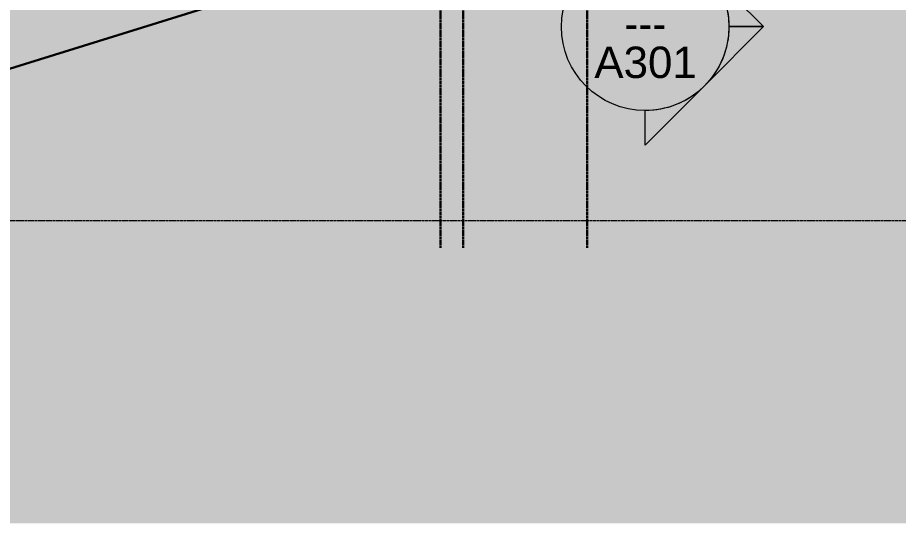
# Model space of a CAD drawing. Header units: inches. Extents: x -4168 to 4202, y -264 to 629.
# Drawn here: x 2058.1 to 2310.4, y -238.8 to -93.8 of the extents above; entities that cross this region are included whole.
import ezdxf

# ---------------------------------------------------------------- set-up
doc = ezdxf.new("R2010")
doc.units = ezdxf.units.IN
doc.header["$MEASUREMENT"] = 0
doc.linetypes.add('Grid Line 1_2_', pattern=[0.875, 0.5, -0.125, 0.125, -0.125])
doc.linetypes.add('Grid Line 1_2__2_', pattern=[0.875, 0.5, -0.125, 0.125, -0.125])
for name, color, linetype, lineweight in [('0-5', 90, 'Continuous', 5), ('A-FLOR-LEVL-1', 51, 'Grid Line 1_2_', 9), ('C-TOPO-1', 252, 'Continuous', 9), ('G-ANNO-SYMB', 111, 'Continuous', 9), ('G-ANNO-TEXT', 231, 'Continuous', 30), ('S-GRID-1', 1, 'Grid Line 1_2__2_', 30)]:
    doc.layers.add(name, color=color, linetype=linetype, lineweight=lineweight)
doc.styles.add('Arial', font='arial.ttf', dxfattribs={"height": 9})
doc.styles.add('Century Gothic', font='ufonts.com_century-gothic.ttf', dxfattribs={"height": 9})

# ---------------------------------------------------------------- blocks, each defined once
blk = doc.blocks.new('CTR  - Topography_rvt-3-BUILDING ELEVATION - WEST - BASEMENT WALL')
at = {"layer": 'C-TOPO-1'}
h = blk.add_hatch(dxfattribs=at)
h.set_pattern_fill('FP_3', color=256, style=0, pattern_type=2)
h.set_pattern_definition([(0, (-2936.56, 0), (24, 24), [24, -24]), (0, (-2936.56, 9), (24, 24), [24, -24]), (0, (-2936.56, 18), (24, 24), [24, -24]), (90, (-2933.56, 21), (-24, 24), [24, -24]), (90, (-2924.56, 21), (-24, 24), [24, -24]), (90, (-2915.56, 21), (-24, 24), [24, -24])])
h.paths.add_polyline_path([(-3267.59, -238.76), (-1926.91, -238.76), (-1926.91, -87.63), (-1950.41, -90.32), (-2034.27, -90.32), (-2208.37, -90.87), (-2275.98, -91.3), (-2278.08, -91.79), (-2287.77, -91.44), (-2295.6, -91.4), (-2350.52, -90.99), (-2421.21, -89.93), (-2510.5, -90.14), (-2755.68, -88.85), (-2845.51, -88.72), (-2884.1, -84.67), (-2950.79, -84.67), (-3069.69, -87.82), (-3249.78, -89.72), (-3254.9, -89.1), (-3376.85, -93.6), (-3390.85, -93.3), (-3396.5, -93.6), (-3634.24, -93.6), (-3723.67, -82.15), (-3819.51, -66.31), (-3885.07, -65.48), (-3885.07, -73), (-3957.07, -73), (-3957.07, -65.9), (-3964.22, -65.84), (-3970.39, -65.84), (-4003.99, -68.01), (-4003.99, -238.76), (-3310.4, -238.76)], flags=0)
blk = doc.blocks.new('CTR - 1st Phase - Structure_rvt-3-BUILDING ELEVATION - WEST - BASEMENT WALL')
at = {"layer": 'S-GRID-1'}
for p, q in [((-3829.32, -159.84), (-3829.32, 221.47)), ((-3822.82, -159.84), (-3822.82, 221.47)), ((-3787.32, -159.84), (-3787.32, 221.47))]:
    blk.add_line(p, q, dxfattribs=at)
blk = doc.blocks.new('Section - Section Head - Filled-22785-BUILDING ELEVATION - WEST - BASEMENT WALL')
at = {"layer": 'G-ANNO-SYMB'}
h = blk.add_hatch(color=256, dxfattribs=at)
edge = h.paths.add_edge_path(flags=0)
edge.add_line((-3123.25, -67.47), (-3107.15, -51.37))
edge.add_line((-3107.15, -51.37), (-3107.15, -61.28))
edge.add_arc((-3107.15, -85.31), 24.03, 90, 132.0784)
h = blk.add_hatch(color=256, dxfattribs=at)
edge = h.paths.add_edge_path(flags=0)
edge.add_arc((-3107.15, -85.31), 24, 135, 180)
edge.add_line((-3131.15, -85.31), (-3141.09, -85.31))
edge.add_line((-3141.09, -85.31), (-3124.12, -68.34))
h = blk.add_hatch(color=256, dxfattribs=at)
edge = h.paths.add_edge_path(flags=0)
edge.add_line((-3124.12, -102.28), (-3141.09, -85.31))
edge.add_line((-3141.09, -85.31), (-3131.15, -85.31))
edge.add_arc((-3107.15, -85.31), 24, 180, 225)
h = blk.add_hatch(color=256, dxfattribs=at)
edge = h.paths.add_edge_path(flags=0)
edge.add_arc((-3107.15, -85.31), 24.03, 227.9216, 270)
edge.add_line((-3107.15, -109.34), (-3107.15, -119.25))
edge.add_line((-3107.15, -119.25), (-3123.25, -103.14))
for p, q in [((-3107.15, -51.37), (-3123.25, -67.47)), ((-3107.15, -61.28), (-3107.15, -51.37)), ((-3124.12, -68.34), (-3141.09, -85.31)), ((-3131.15, -85.31), (-3141.09, -85.31)), ((-3141.09, -85.31), (-3124.12, -102.28)), ((-3141.09, -85.31), (-3131.15, -85.31)), ((-3123.25, -103.14), (-3107.15, -119.25)), ((-3107.15, -119.25), (-3107.15, -109.34))]:
    blk.add_line(p, q, dxfattribs=at)
for centre, radius, start, end in [((-3107.15, -85.34), 24, 90, 270), ((-3107.15, -85.31), 24.03, 90, 132.0784), ((-3107.15, -85.34), 24, 270, 90), ((-3107.15, -85.31), 24, 135, 180), ((-3107.15, -85.31), 24, 180, 225), ((-3107.15, -85.31), 24.03, 227.9216, 270)]:
    blk.add_arc(centre, radius, start, end, dxfattribs=at)

msp = doc.modelspace()

# ---------------------------------------------------------------- linework, layer by layer
at = {"layer": 'A-FLOR-LEVL-1'}
msp.add_line((1840.6609, -152), (4177.677, -152), dxfattribs=at)
at = {"layer": 'G-ANNO-TEXT'}
msp.add_line((2273.8613, -40.6514), (1912.7929, -152.9948), dxfattribs=at)

# ---------------------------------------------------------------- block references
at = {"layer": '0-5'}
for name in ['CTR - 1st Phase - Structure_rvt-3-BUILDING ELEVATION - WEST - BASEMENT WALL', 'CTR  - Topography_rvt-3-BUILDING ELEVATION - WEST - BASEMENT WALL']:
    msp.add_blockref(name, (6008.6253, 0), dxfattribs=at)
at = {"layer": 'G-ANNO-SYMB', "extrusion": (0, 0, -1)}
msp.add_blockref('Section - Section Head - Filled-22785-BUILDING ELEVATION - WEST - BASEMENT WALL', (869.2472, -11.1202), dxfattribs=at)

# ---------------------------------------------------------------- texts
at = {"layer": 'G-ANNO-SYMB', "char_height": 9, "attachment_point": 1}
for s, insert, width, style in [('---', (2231.9293, -91.0252), 15.453, 'Century Gothic'), ('A301', (2223.3365, -102.1548), 35.754, 'Arial')]:
    msp.add_mtext(s, dxfattribs=dict(at, insert=insert, width=width, style=style))

doc.saveas('drawing.dxf')
